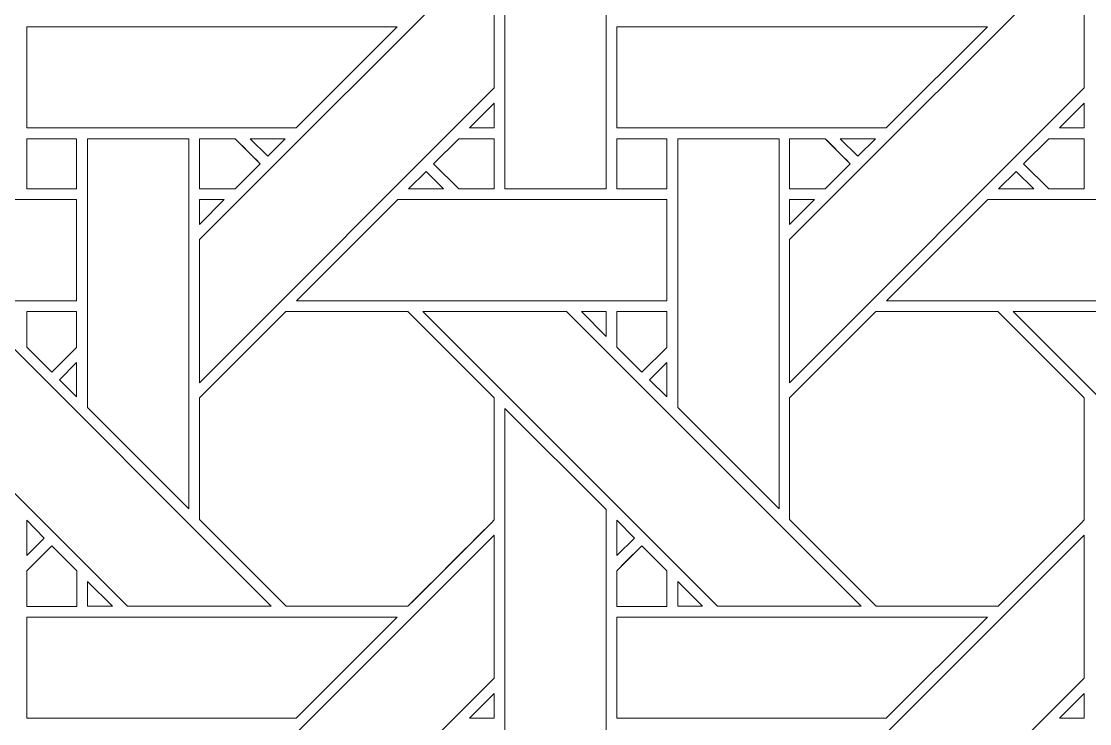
# Model space of a CAD drawing. Header units: inches. Extents: x 8.9 to 15.9, y 4.1 to 14.1.
# Drawn here: x 12.334 to 14.051, y 6.533 to 7.661 of the extents above; entities that cross this region are included whole.
import ezdxf

# ---------------------------------------------------------------- set-up
doc = ezdxf.new("R2010")
doc.units = ezdxf.units.IN
doc.header["$MEASUREMENT"] = 0
doc.layers.add('Design', color=7, linetype='Continuous', lineweight=0)

msp = doc.modelspace()

# ---------------------------------------------------------------- linework, layer by layer
at = {"layer": 'Design'}
for points, knots in [([(12.3829, 14.0948), (10.4499, 14.0948), (8.8829, 12.5278), (8.8829, 10.5948), (8.8829, 10.5948), (8.8829, 4.0948), (8.8829, 4.0948), (8.8829, 4.0948), (15.8829, 4.0948), (15.8829, 4.0948), (15.8829, 4.0948), (15.8829, 10.5948), (15.8829, 10.5948), (15.8829, 12.5278), (14.3159, 14.0948), (12.3829, 14.0948)], [0, 0, 0, 0, 1, 1, 1, 2, 2, 2, 3, 3, 3, 4, 4, 4, 5, 5, 5, 5]), ([(12.3829, 13.4898), (10.7865, 13.4898), (9.4879, 12.1911), (9.4879, 10.5948), (9.4879, 10.5948), (9.4879, 4.6998), (9.4879, 4.6998), (9.4879, 4.6998), (15.2779, 4.6998), (15.2779, 4.6998), (15.2779, 4.6998), (15.2779, 10.5948), (15.2779, 10.5948), (15.2779, 12.1911), (13.9792, 13.4898), (12.3829, 13.4898)], [0, 0, 0, 0, 1, 1, 1, 2, 2, 2, 3, 3, 3, 4, 4, 4, 5, 5, 5, 5]), ([(13.1112, 7.392), (13.1112, 7.392), (13.1112, 7.9878), (13.1112, 7.9878), (13.1112, 7.9878), (13.274, 7.8256), (13.274, 7.8256), (13.274, 7.8256), (13.274, 7.392), (13.274, 7.392), (13.274, 7.392), (13.1112, 7.392), (13.1112, 7.392)], [0, 0, 0, 0, 1, 1, 1, 2, 2, 2, 3, 3, 3, 4, 4, 4, 4]), ([(13.0941, 7.5542), (13.0941, 7.5542), (12.6204, 7.0805), (12.6204, 7.0805), (12.6204, 7.0805), (12.6204, 7.3106), (12.6204, 7.3106), (12.6204, 7.3106), (13.0941, 7.7842), (13.0941, 7.7842), (13.0941, 7.7842), (13.0941, 7.5542), (13.0941, 7.5542)], [0, 0, 0, 0, 1, 1, 1, 2, 2, 2, 3, 3, 3, 4, 4, 4, 4]), ([(14.0428, 7.5542), (14.0428, 7.5542), (13.5691, 7.0805), (13.5691, 7.0805), (13.5691, 7.0805), (13.5691, 7.3106), (13.5691, 7.3106), (13.5691, 7.3106), (14.0428, 7.7842), (14.0428, 7.7842), (14.0428, 7.7842), (14.0428, 7.5542), (14.0428, 7.5542)], [0, 0, 0, 0, 1, 1, 1, 2, 2, 2, 3, 3, 3, 4, 4, 4, 4]), ([(12.3425, 7.49), (12.3425, 7.49), (12.3425, 7.6527), (12.3425, 7.6527), (12.3425, 7.6527), (12.9382, 7.6527), (12.9382, 7.6527), (12.9382, 7.6527), (12.7755, 7.49), (12.7755, 7.49), (12.7755, 7.49), (12.3425, 7.49), (12.3425, 7.49)], [0, 0, 0, 0, 1, 1, 1, 2, 2, 2, 3, 3, 3, 4, 4, 4, 4]), ([(13.2913, 7.49), (13.2913, 7.49), (13.2913, 7.6527), (13.2913, 7.6527), (13.2913, 7.6527), (13.887, 7.6527), (13.887, 7.6527), (13.887, 7.6527), (13.7242, 7.49), (13.7242, 7.49), (13.7242, 7.49), (13.2913, 7.49), (13.2913, 7.49)], [0, 0, 0, 0, 1, 1, 1, 2, 2, 2, 3, 3, 3, 4, 4, 4, 4]), ([(13.0543, 7.49), (13.0543, 7.49), (13.0941, 7.5298), (13.0941, 7.5298), (13.0941, 7.5298), (13.0941, 7.49), (13.0941, 7.49), (13.0941, 7.49), (13.0543, 7.49), (13.0543, 7.49)], [0, 0, 0, 0, 1, 1, 1, 2, 2, 2, 3, 3, 3, 3]), ([(14.003, 7.49), (14.003, 7.49), (14.0428, 7.5298), (14.0428, 7.5298), (14.0428, 7.5298), (14.0428, 7.49), (14.0428, 7.49), (14.0428, 7.49), (14.003, 7.49), (14.003, 7.49)], [0, 0, 0, 0, 1, 1, 1, 2, 2, 2, 3, 3, 3, 3]), ([(12.3425, 7.4727), (12.3425, 7.4727), (12.4228, 7.4727), (12.4228, 7.4727), (12.4228, 7.4727), (12.4228, 7.3919), (12.4228, 7.3919), (12.4228, 7.3919), (12.3425, 7.3919), (12.3425, 7.3919), (12.3425, 7.3919), (12.3425, 7.4727), (12.3425, 7.4727)], [0, 0, 0, 0, 1, 1, 1, 2, 2, 2, 3, 3, 3, 4, 4, 4, 4]), ([(12.3425, 7.3919), (12.3425, 7.3919), (12.3425, 7.4727), (12.3425, 7.4727), (12.3425, 7.4727), (12.4228, 7.4727), (12.4228, 7.4727), (12.4228, 7.4727), (12.4228, 7.3919), (12.4228, 7.3919), (12.4228, 7.3919), (12.3425, 7.3919), (12.3425, 7.3919)], [0, 0, 0, 0, 1, 1, 1, 2, 2, 2, 3, 3, 3, 4, 4, 4, 4]), ([(12.6032, 7.4727), (12.6032, 7.4727), (12.6032, 6.8776), (12.6032, 6.8776), (12.6032, 6.8776), (12.4403, 7.0405), (12.4403, 7.0405), (12.4403, 7.0405), (12.4403, 7.4727), (12.4403, 7.4727), (12.4403, 7.4727), (12.6032, 7.4727), (12.6032, 7.4727)], [0, 0, 0, 0, 1, 1, 1, 2, 2, 2, 3, 3, 3, 4, 4, 4, 4]), ([(12.6775, 7.4727), (12.6826, 7.4676), (12.7134, 7.4368), (12.7178, 7.4324), (12.7178, 7.4324), (12.6774, 7.3919), (12.6774, 7.3919), (12.6774, 7.3919), (12.6204, 7.3919), (12.6204, 7.3919), (12.6204, 7.3919), (12.6204, 7.4727), (12.6204, 7.4727), (12.6204, 7.4727), (12.6775, 7.4727), (12.6775, 7.4727)], [0, 0, 0, 0, 1, 1, 1, 2, 2, 2, 3, 3, 3, 4, 4, 4, 5, 5, 5, 5]), ([(12.6204, 7.3919), (12.6204, 7.3919), (12.6204, 7.4727), (12.6204, 7.4727), (12.6204, 7.4727), (12.6775, 7.4727), (12.6775, 7.4727), (12.6829, 7.4673), (12.7178, 7.4324), (12.7178, 7.4324), (12.7178, 7.4324), (12.6774, 7.3919), (12.6774, 7.3919), (12.6774, 7.3919), (12.6204, 7.3919), (12.6204, 7.3919)], [0, 0, 0, 0, 1, 1, 1, 2, 2, 2, 3, 3, 3, 4, 4, 4, 5, 5, 5, 5]), ([(12.7018, 7.4727), (12.7018, 7.4727), (12.7583, 7.4727), (12.7583, 7.4727), (12.7583, 7.4727), (12.73, 7.4446), (12.73, 7.4446), (12.73, 7.4446), (12.7018, 7.4727), (12.7018, 7.4727)], [0, 0, 0, 0, 1, 1, 1, 2, 2, 2, 3, 3, 3, 3]), ([(13.037, 7.3919), (13.037, 7.3919), (12.9966, 7.4323), (12.9966, 7.4323), (12.9966, 7.4323), (13.037, 7.4727), (13.037, 7.4727), (13.037, 7.4727), (13.0941, 7.4727), (13.0941, 7.4727), (13.0941, 7.4727), (13.0941, 7.3919), (13.0941, 7.3919), (13.0941, 7.3919), (13.037, 7.3919), (13.037, 7.3919)], [0, 0, 0, 0, 1, 1, 1, 2, 2, 2, 3, 3, 3, 4, 4, 4, 5, 5, 5, 5]), ([(13.0941, 7.4727), (13.0941, 7.4727), (13.0941, 7.3919), (13.0941, 7.3919), (13.0941, 7.3919), (13.037, 7.3919), (13.037, 7.3919), (13.037, 7.3919), (12.9966, 7.4323), (12.9966, 7.4323), (12.9966, 7.4323), (13.037, 7.4727), (13.037, 7.4727), (13.037, 7.4727), (13.0941, 7.4727), (13.0941, 7.4727)], [0, 0, 0, 0, 1, 1, 1, 2, 2, 2, 3, 3, 3, 4, 4, 4, 5, 5, 5, 5]), ([(13.3715, 7.3919), (13.3715, 7.3919), (13.2913, 7.3919), (13.2913, 7.3919), (13.2913, 7.3919), (13.2913, 7.4727), (13.2913, 7.4727), (13.2913, 7.4727), (13.3715, 7.4727), (13.3715, 7.4727), (13.3715, 7.4727), (13.3715, 7.3919), (13.3715, 7.3919)], [0, 0, 0, 0, 1, 1, 1, 2, 2, 2, 3, 3, 3, 4, 4, 4, 4]), ([(13.2913, 7.3919), (13.2913, 7.3919), (13.2913, 7.4727), (13.2913, 7.4727), (13.2913, 7.4727), (13.3715, 7.4727), (13.3715, 7.4727), (13.3715, 7.4727), (13.3715, 7.3919), (13.3715, 7.3919), (13.3715, 7.3919), (13.2913, 7.3919), (13.2913, 7.3919)], [0, 0, 0, 0, 1, 1, 1, 2, 2, 2, 3, 3, 3, 4, 4, 4, 4]), ([(13.552, 6.8776), (13.552, 6.8776), (13.3891, 7.0405), (13.3891, 7.0405), (13.3891, 7.0405), (13.3891, 7.4727), (13.3891, 7.4727), (13.3891, 7.4727), (13.552, 7.4727), (13.552, 7.4727), (13.552, 7.4727), (13.552, 6.8776), (13.552, 6.8776)], [0, 0, 0, 0, 1, 1, 1, 2, 2, 2, 3, 3, 3, 4, 4, 4, 4]), ([(13.6262, 7.4727), (13.6313, 7.4676), (13.6621, 7.4368), (13.6665, 7.4324), (13.6665, 7.4324), (13.6261, 7.3919), (13.6261, 7.3919), (13.6261, 7.3919), (13.5691, 7.3919), (13.5691, 7.3919), (13.5691, 7.3919), (13.5691, 7.4727), (13.5691, 7.4727), (13.5691, 7.4727), (13.6262, 7.4727), (13.6262, 7.4727)], [0, 0, 0, 0, 1, 1, 1, 2, 2, 2, 3, 3, 3, 4, 4, 4, 5, 5, 5, 5]), ([(13.5691, 7.3919), (13.5691, 7.3919), (13.5691, 7.4727), (13.5691, 7.4727), (13.5691, 7.4727), (13.6262, 7.4727), (13.6262, 7.4727), (13.6316, 7.4673), (13.6665, 7.4324), (13.6665, 7.4324), (13.6665, 7.4324), (13.6261, 7.3919), (13.6261, 7.3919), (13.6261, 7.3919), (13.5691, 7.3919), (13.5691, 7.3919)], [0, 0, 0, 0, 1, 1, 1, 2, 2, 2, 3, 3, 3, 4, 4, 4, 5, 5, 5, 5]), ([(13.6505, 7.4727), (13.6505, 7.4727), (13.707, 7.4727), (13.707, 7.4727), (13.707, 7.4727), (13.6787, 7.4446), (13.6787, 7.4446), (13.6787, 7.4446), (13.6505, 7.4727), (13.6505, 7.4727)], [0, 0, 0, 0, 1, 1, 1, 2, 2, 2, 3, 3, 3, 3]), ([(14.0428, 7.4727), (14.0428, 7.4727), (14.0428, 7.3919), (14.0428, 7.3919), (14.0428, 7.3919), (13.9857, 7.3919), (13.9857, 7.3919), (13.9857, 7.3919), (13.9453, 7.4323), (13.9453, 7.4323), (13.9453, 7.4323), (13.9858, 7.4727), (13.9858, 7.4727), (13.9858, 7.4727), (14.0428, 7.4727), (14.0428, 7.4727)], [0, 0, 0, 0, 1, 1, 1, 2, 2, 2, 3, 3, 3, 4, 4, 4, 5, 5, 5, 5]), ([(14.0428, 7.3919), (14.0428, 7.3919), (13.9857, 7.3919), (13.9857, 7.3919), (13.9857, 7.3919), (13.9453, 7.4323), (13.9453, 7.4323), (13.9453, 7.4323), (13.9858, 7.4727), (13.9858, 7.4727), (13.9858, 7.4727), (14.0428, 7.4727), (14.0428, 7.4727), (14.0428, 7.4727), (14.0428, 7.3919), (14.0428, 7.3919)], [0, 0, 0, 0, 1, 1, 1, 2, 2, 2, 3, 3, 3, 4, 4, 4, 5, 5, 5, 5]), ([(13.0127, 7.392), (13.0127, 7.392), (12.9562, 7.392), (12.9562, 7.392), (12.9562, 7.392), (12.9845, 7.4202), (12.9845, 7.4202), (12.9845, 7.4202), (13.0127, 7.392), (13.0127, 7.392)], [0, 0, 0, 0, 1, 1, 1, 2, 2, 2, 3, 3, 3, 3]), ([(13.905, 7.392), (13.905, 7.392), (13.9332, 7.4202), (13.9332, 7.4202), (13.9332, 7.4202), (13.9615, 7.392), (13.9615, 7.392), (13.9615, 7.392), (13.905, 7.392), (13.905, 7.392)], [0, 0, 0, 0, 1, 1, 1, 2, 2, 2, 3, 3, 3, 3]), ([(11.8275, 7.212), (11.8275, 7.212), (11.9904, 7.3748), (11.9904, 7.3748), (11.9904, 7.3748), (12.4228, 7.3748), (12.4228, 7.3748), (12.4228, 7.3748), (12.4228, 7.212), (12.4228, 7.212), (12.4228, 7.212), (11.8275, 7.212), (11.8275, 7.212)], [0, 0, 0, 0, 1, 1, 1, 2, 2, 2, 3, 3, 3, 4, 4, 4, 4]), ([(12.6602, 7.3748), (12.6602, 7.3748), (12.6204, 7.335), (12.6204, 7.335), (12.6204, 7.335), (12.6204, 7.3748), (12.6204, 7.3748), (12.6204, 7.3748), (12.6602, 7.3748), (12.6602, 7.3748)], [0, 0, 0, 0, 1, 1, 1, 2, 2, 2, 3, 3, 3, 3]), ([(13.3715, 7.3748), (13.3715, 7.3748), (13.3715, 7.212), (13.3715, 7.212), (13.3715, 7.212), (12.7762, 7.212), (12.7762, 7.212), (12.7762, 7.212), (12.9391, 7.3748), (12.9391, 7.3748), (12.9391, 7.3748), (13.3715, 7.3748), (13.3715, 7.3748)], [0, 0, 0, 0, 1, 1, 1, 2, 2, 2, 3, 3, 3, 4, 4, 4, 4]), ([(13.609, 7.3748), (13.609, 7.3748), (13.5691, 7.335), (13.5691, 7.335), (13.5691, 7.335), (13.5691, 7.3748), (13.5691, 7.3748), (13.5691, 7.3748), (13.609, 7.3748), (13.609, 7.3748)], [0, 0, 0, 0, 1, 1, 1, 2, 2, 2, 3, 3, 3, 3]), ([(14.3203, 7.3748), (14.3203, 7.3748), (14.3203, 7.212), (14.3203, 7.212), (14.3203, 7.212), (13.725, 7.212), (13.725, 7.212), (13.725, 7.212), (13.8878, 7.3748), (13.8878, 7.3748), (13.8878, 7.3748), (14.3203, 7.3748), (14.3203, 7.3748)], [0, 0, 0, 0, 1, 1, 1, 2, 2, 2, 3, 3, 3, 4, 4, 4, 4]), ([(12.0308, 7.1949), (12.0308, 7.1949), (12.2618, 7.1949), (12.2618, 7.1949), (12.2618, 7.1949), (12.7354, 6.7212), (12.7354, 6.7212), (12.7354, 6.7212), (12.5044, 6.7212), (12.5044, 6.7212), (12.5044, 6.7212), (12.0308, 7.1949), (12.0308, 7.1949)], [0, 0, 0, 0, 1, 1, 1, 2, 2, 2, 3, 3, 3, 4, 4, 4, 4]), ([(12.4228, 7.1949), (12.4228, 7.1949), (12.4228, 7.1373), (12.4228, 7.1373), (12.4228, 7.1373), (12.3828, 7.0973), (12.3828, 7.0973), (12.3828, 7.0973), (12.3425, 7.1377), (12.3425, 7.1377), (12.3425, 7.1377), (12.3425, 7.1949), (12.3425, 7.1949), (12.3425, 7.1949), (12.4228, 7.1949), (12.4228, 7.1949)], [0, 0, 0, 0, 1, 1, 1, 2, 2, 2, 3, 3, 3, 4, 4, 4, 5, 5, 5, 5]), ([(12.3828, 7.0973), (12.3828, 7.0973), (12.3425, 7.1377), (12.3425, 7.1377), (12.3425, 7.1377), (12.3425, 7.1949), (12.3425, 7.1949), (12.3425, 7.1949), (12.4228, 7.1949), (12.4228, 7.1949), (12.4228, 7.1949), (12.4228, 7.1373), (12.4228, 7.1373), (12.4228, 7.1373), (12.3828, 7.0973), (12.3828, 7.0973)], [0, 0, 0, 0, 1, 1, 1, 2, 2, 2, 3, 3, 3, 4, 4, 4, 5, 5, 5, 5]), ([(12.7591, 7.1948), (12.7591, 7.1948), (12.9553, 7.1948), (12.9553, 7.1948), (12.9553, 7.1948), (13.0941, 7.0561), (13.0941, 7.0561), (13.0941, 7.0561), (13.0941, 6.8599), (13.0941, 6.8599), (13.0763, 6.842), (12.9643, 6.7302), (12.9553, 6.7212), (12.9553, 6.7212), (12.7596, 6.7212), (12.7596, 6.7212), (12.7596, 6.7212), (12.6204, 6.8605), (12.6204, 6.8605), (12.6204, 6.8605), (12.6204, 7.0561), (12.6204, 7.0561), (12.6204, 7.0561), (12.7591, 7.1948), (12.7591, 7.1948)], [0, 0, 0, 0, 1, 1, 1, 2, 2, 2, 3, 3, 3, 4, 4, 4, 5, 5, 5, 6, 6, 6, 7, 7, 7, 8, 8, 8, 8]), ([(12.6204, 6.8605), (12.6204, 6.8605), (12.6204, 7.0561), (12.6204, 7.0561), (12.6204, 7.0561), (12.7591, 7.1948), (12.7591, 7.1948), (12.7591, 7.1948), (12.9553, 7.1948), (12.9553, 7.1948), (12.9553, 7.1948), (13.0941, 7.0561), (13.0941, 7.0561), (13.0941, 7.0561), (13.0941, 6.8599), (13.0941, 6.8599), (13.0756, 6.8413), (12.9638, 6.7297), (12.9553, 6.7212), (12.9553, 6.7212), (12.7596, 6.7212), (12.7596, 6.7212), (12.7596, 6.7212), (12.6204, 6.8605), (12.6204, 6.8605)], [0, 0, 0, 0, 1, 1, 1, 2, 2, 2, 3, 3, 3, 4, 4, 4, 5, 5, 5, 6, 6, 6, 7, 7, 7, 8, 8, 8, 8]), ([(13.4531, 6.7212), (13.4531, 6.7212), (12.9795, 7.1949), (12.9795, 7.1949), (12.9795, 7.1949), (13.2105, 7.1949), (13.2105, 7.1949), (13.2105, 7.1949), (13.6841, 6.7212), (13.6841, 6.7212), (13.6841, 6.7212), (13.4531, 6.7212), (13.4531, 6.7212)], [0, 0, 0, 0, 1, 1, 1, 2, 2, 2, 3, 3, 3, 4, 4, 4, 4]), ([(13.2741, 7.1949), (13.2741, 7.1949), (13.2741, 7.155), (13.2741, 7.155), (13.2741, 7.155), (13.2346, 7.1949), (13.2346, 7.1949), (13.2346, 7.1949), (13.2741, 7.1949), (13.2741, 7.1949)], [0, 0, 0, 0, 1, 1, 1, 2, 2, 2, 3, 3, 3, 3]), ([(13.3715, 7.1949), (13.3715, 7.1949), (13.3715, 7.1373), (13.3715, 7.1373), (13.3715, 7.1373), (13.3316, 7.0973), (13.3316, 7.0973), (13.3316, 7.0973), (13.2913, 7.1377), (13.2913, 7.1377), (13.2913, 7.1377), (13.2913, 7.1949), (13.2913, 7.1949), (13.2913, 7.1949), (13.3715, 7.1949), (13.3715, 7.1949)], [0, 0, 0, 0, 1, 1, 1, 2, 2, 2, 3, 3, 3, 4, 4, 4, 5, 5, 5, 5]), ([(13.3316, 7.0973), (13.3316, 7.0973), (13.2913, 7.1377), (13.2913, 7.1377), (13.2913, 7.1377), (13.2913, 7.1949), (13.2913, 7.1949), (13.2913, 7.1949), (13.3715, 7.1949), (13.3715, 7.1949), (13.3715, 7.1949), (13.3715, 7.1373), (13.3715, 7.1373), (13.3715, 7.1373), (13.3316, 7.0973), (13.3316, 7.0973)], [0, 0, 0, 0, 1, 1, 1, 2, 2, 2, 3, 3, 3, 4, 4, 4, 5, 5, 5, 5]), ([(13.7078, 7.1948), (13.7078, 7.1948), (13.904, 7.1948), (13.904, 7.1948), (13.904, 7.1948), (14.0428, 7.0561), (14.0428, 7.0561), (14.0428, 7.0561), (14.0428, 6.8599), (14.0428, 6.8599), (14.025, 6.842), (13.9131, 6.7302), (13.9041, 6.7212), (13.9041, 6.7212), (13.7084, 6.7212), (13.7084, 6.7212), (13.7084, 6.7212), (13.5691, 6.8605), (13.5691, 6.8605), (13.5691, 6.8605), (13.5691, 7.0561), (13.5691, 7.0561), (13.5691, 7.0561), (13.7078, 7.1948), (13.7078, 7.1948)], [0, 0, 0, 0, 1, 1, 1, 2, 2, 2, 3, 3, 3, 4, 4, 4, 5, 5, 5, 6, 6, 6, 7, 7, 7, 8, 8, 8, 8]), ([(14.0428, 6.8599), (14.0247, 6.8417), (13.9129, 6.73), (13.9041, 6.7212), (13.9041, 6.7212), (13.7084, 6.7212), (13.7084, 6.7212), (13.7084, 6.7212), (13.5691, 6.8605), (13.5691, 6.8605), (13.5691, 6.8605), (13.5691, 7.0561), (13.5691, 7.0561), (13.5691, 7.0561), (13.7078, 7.1948), (13.7078, 7.1948), (13.7078, 7.1948), (13.904, 7.1948), (13.904, 7.1948), (13.904, 7.1948), (14.0428, 7.0561), (14.0428, 7.0561), (14.0428, 7.0561), (14.0428, 6.8599), (14.0428, 6.8599)], [0, 0, 0, 0, 1, 1, 1, 2, 2, 2, 3, 3, 3, 4, 4, 4, 5, 5, 5, 6, 6, 6, 7, 7, 7, 8, 8, 8, 8]), ([(14.4018, 6.7212), (14.4018, 6.7212), (13.9283, 7.1949), (13.9283, 7.1949), (13.9283, 7.1949), (14.1592, 7.1949), (14.1592, 7.1949), (14.1592, 7.1949), (14.6329, 6.7212), (14.6329, 6.7212), (14.6329, 6.7212), (14.4018, 6.7212), (14.4018, 6.7212)], [0, 0, 0, 0, 1, 1, 1, 2, 2, 2, 3, 3, 3, 4, 4, 4, 4]), ([(12.4228, 7.113), (12.4228, 7.113), (12.4228, 7.0579), (12.4228, 7.0579), (12.4228, 7.0579), (12.395, 7.0853), (12.395, 7.0853), (12.395, 7.0853), (12.4228, 7.113), (12.4228, 7.113)], [0, 0, 0, 0, 1, 1, 1, 2, 2, 2, 3, 3, 3, 3]), ([(13.3715, 7.113), (13.3715, 7.113), (13.3715, 7.0579), (13.3715, 7.0579), (13.3715, 7.0579), (13.3438, 7.0853), (13.3438, 7.0853), (13.3438, 7.0853), (13.3715, 7.113), (13.3715, 7.113)], [0, 0, 0, 0, 1, 1, 1, 2, 2, 2, 3, 3, 3, 3]), ([(13.1112, 6.4432), (13.1112, 6.4432), (13.1112, 7.0391), (13.1112, 7.0391), (13.1112, 7.0391), (13.274, 6.8769), (13.274, 6.8769), (13.274, 6.8769), (13.274, 6.4432), (13.274, 6.4432), (13.274, 6.4432), (13.1112, 6.4432), (13.1112, 6.4432)], [0, 0, 0, 0, 1, 1, 1, 2, 2, 2, 3, 3, 3, 4, 4, 4, 4]), ([(12.3425, 6.8027), (12.3425, 6.8027), (12.3425, 6.8594), (12.3425, 6.8594), (12.3425, 6.8594), (12.3707, 6.8308), (12.3707, 6.8308), (12.3707, 6.8308), (12.3425, 6.8027), (12.3425, 6.8027)], [0, 0, 0, 0, 1, 1, 1, 2, 2, 2, 3, 3, 3, 3]), ([(13.2913, 6.8027), (13.2913, 6.8027), (13.2913, 6.8594), (13.2913, 6.8594), (13.2913, 6.8594), (13.3195, 6.8308), (13.3195, 6.8308), (13.3195, 6.8308), (13.2913, 6.8027), (13.2913, 6.8027)], [0, 0, 0, 0, 1, 1, 1, 2, 2, 2, 3, 3, 3, 3]), ([(12.6204, 6.3619), (12.6204, 6.3619), (13.0941, 6.8355), (13.0941, 6.8355), (13.0941, 6.8355), (13.0941, 6.6055), (13.0941, 6.6055), (13.0941, 6.6055), (12.6204, 6.1318), (12.6204, 6.1318), (12.6204, 6.1318), (12.6204, 6.3619), (12.6204, 6.3619)], [0, 0, 0, 0, 1, 1, 1, 2, 2, 2, 3, 3, 3, 4, 4, 4, 4]), ([(14.0428, 6.6055), (14.0428, 6.6055), (13.5691, 6.1318), (13.5691, 6.1318), (13.5691, 6.1318), (13.5691, 6.3619), (13.5691, 6.3619), (13.5691, 6.3619), (14.0428, 6.8355), (14.0428, 6.8355), (14.0428, 6.8355), (14.0428, 6.6055), (14.0428, 6.6055)], [0, 0, 0, 0, 1, 1, 1, 2, 2, 2, 3, 3, 3, 4, 4, 4, 4]), ([(12.3425, 6.721), (12.3425, 6.721), (12.3425, 6.7783), (12.3425, 6.7783), (12.3425, 6.7783), (12.3829, 6.8186), (12.3829, 6.8186), (12.3829, 6.8186), (12.4232, 6.7783), (12.4232, 6.7783), (12.4232, 6.7783), (12.4232, 6.721), (12.4232, 6.721), (12.4232, 6.721), (12.3425, 6.721), (12.3425, 6.721)], [0, 0, 0, 0, 1, 1, 1, 2, 2, 2, 3, 3, 3, 4, 4, 4, 5, 5, 5, 5]), ([(12.3829, 6.8186), (12.3829, 6.8186), (12.4232, 6.7783), (12.4232, 6.7783), (12.4232, 6.7783), (12.4232, 6.721), (12.4232, 6.721), (12.4232, 6.721), (12.3425, 6.721), (12.3425, 6.721), (12.3425, 6.721), (12.3425, 6.7783), (12.3425, 6.7783), (12.3425, 6.7783), (12.3829, 6.8186), (12.3829, 6.8186)], [0, 0, 0, 0, 1, 1, 1, 2, 2, 2, 3, 3, 3, 4, 4, 4, 5, 5, 5, 5]), ([(13.2913, 6.721), (13.2913, 6.721), (13.2913, 6.7783), (13.2913, 6.7783), (13.2913, 6.7783), (13.3316, 6.8186), (13.3316, 6.8186), (13.3316, 6.8186), (13.3719, 6.7783), (13.3719, 6.7783), (13.3719, 6.7783), (13.3719, 6.721), (13.3719, 6.721), (13.3719, 6.721), (13.2913, 6.721), (13.2913, 6.721)], [0, 0, 0, 0, 1, 1, 1, 2, 2, 2, 3, 3, 3, 4, 4, 4, 5, 5, 5, 5]), ([(13.3049, 6.7919), (13.3049, 6.7919), (13.3316, 6.8186), (13.3316, 6.8186), (13.3316, 6.8186), (13.3719, 6.7783), (13.3719, 6.7783), (13.3719, 6.7783), (13.3719, 6.721), (13.3719, 6.721), (13.3719, 6.721), (13.2913, 6.721), (13.2913, 6.721), (13.2913, 6.721), (13.2913, 6.7783), (13.2913, 6.7783), (13.2913, 6.7783), (13.3049, 6.7919), (13.3049, 6.7919)], [0, 0, 0, 0, 1, 1, 1, 2, 2, 2, 3, 3, 3, 4, 4, 4, 5, 5, 5, 6, 6, 6, 6]), ([(12.4802, 6.7212), (12.4802, 6.7212), (12.4405, 6.7212), (12.4405, 6.7212), (12.4405, 6.7212), (12.4405, 6.761), (12.4405, 6.761), (12.4405, 6.761), (12.4802, 6.7212), (12.4802, 6.7212)], [0, 0, 0, 0, 1, 1, 1, 2, 2, 2, 3, 3, 3, 3]), ([(13.3892, 6.7212), (13.3892, 6.7212), (13.3892, 6.761), (13.3892, 6.761), (13.3892, 6.761), (13.4289, 6.7212), (13.4289, 6.7212), (13.4289, 6.7212), (13.3892, 6.7212), (13.3892, 6.7212)], [0, 0, 0, 0, 1, 1, 1, 2, 2, 2, 3, 3, 3, 3]), ([(12.3425, 6.5413), (12.3425, 6.5413), (12.3425, 6.704), (12.3425, 6.704), (12.3425, 6.704), (12.9382, 6.704), (12.9382, 6.704), (12.9382, 6.704), (12.7755, 6.5413), (12.7755, 6.5413), (12.7755, 6.5413), (12.3425, 6.5413), (12.3425, 6.5413)], [0, 0, 0, 0, 1, 1, 1, 2, 2, 2, 3, 3, 3, 4, 4, 4, 4]), ([(13.2913, 6.5413), (13.2913, 6.5413), (13.2913, 6.704), (13.2913, 6.704), (13.2913, 6.704), (13.887, 6.704), (13.887, 6.704), (13.887, 6.704), (13.7242, 6.5413), (13.7242, 6.5413), (13.7242, 6.5413), (13.2913, 6.5413), (13.2913, 6.5413)], [0, 0, 0, 0, 1, 1, 1, 2, 2, 2, 3, 3, 3, 4, 4, 4, 4]), ([(13.0543, 6.5413), (13.0543, 6.5413), (13.0941, 6.5811), (13.0941, 6.5811), (13.0941, 6.5811), (13.0941, 6.5413), (13.0941, 6.5413), (13.0941, 6.5413), (13.0543, 6.5413), (13.0543, 6.5413)], [0, 0, 0, 0, 1, 1, 1, 2, 2, 2, 3, 3, 3, 3]), ([(14.003, 6.5413), (14.003, 6.5413), (14.0428, 6.5811), (14.0428, 6.5811), (14.0428, 6.5811), (14.0428, 6.5413), (14.0428, 6.5413), (14.0428, 6.5413), (14.003, 6.5413), (14.003, 6.5413)], [0, 0, 0, 0, 1, 1, 1, 2, 2, 2, 3, 3, 3, 3])]:
    msp.add_open_spline(points, degree=3, knots=knots, dxfattribs=at)

doc.saveas('drawing.dxf')
